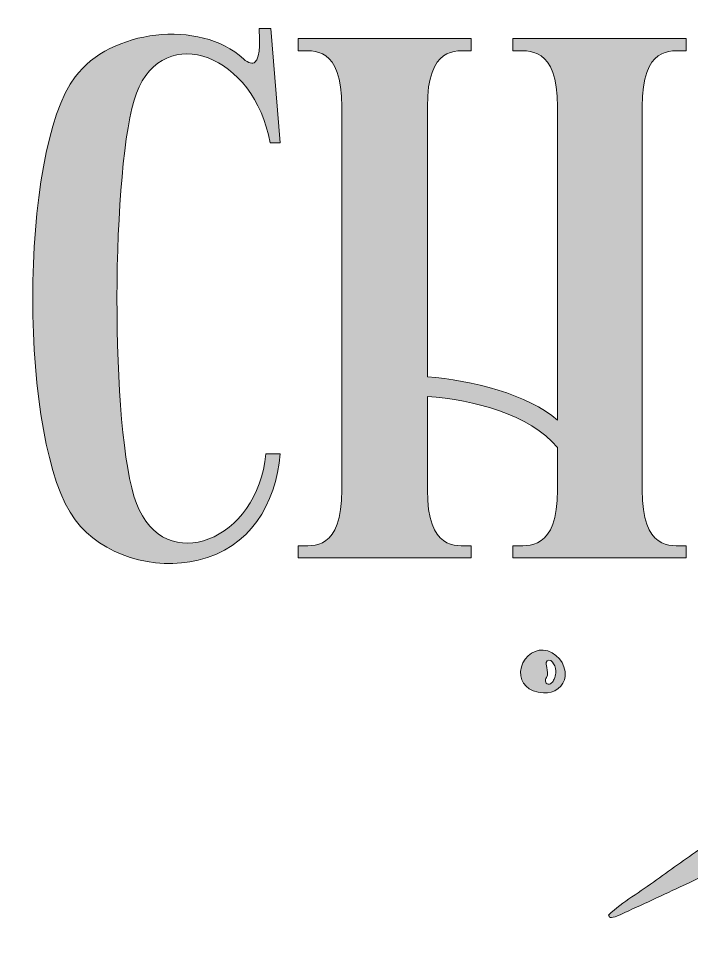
# Model space of a CAD drawing. Header units: inches. Extents: x 29 to 1051, y -1025 to -55.
# Drawn here: x 44.7 to 251, y -918.1 to -634.5 of the extents above; entities that cross this region are included whole.
import ezdxf

# ---------------------------------------------------------------- set-up
doc = ezdxf.new("R2010")
doc.units = ezdxf.units.IN
doc.header["$MEASUREMENT"] = 0
doc.layers.add('Layer 1', color=7, linetype='Continuous')

# ---------------------------------------------------------------- blocks, each defined once
blk = doc.blocks.new('block 2')
at = {"layer": 'Layer 1', "true_color": 0x71020c}
h = blk.add_hatch(color=16, dxfattribs=at)
h.dxf.hatch_style = 2
edge = h.paths.add_edge_path()
edge.add_spline(control_points=[(121.79, -672.59), (121.79, -672.59), (124.88, -672.59), (124.88, -672.59), (124.88, -672.59), (122.01, -637.57), (122.01, -637.57), (122.01, -637.57), (118.49, -637.57), (118.49, -637.57), (118.49, -639.77), (119.15, -646.38), (117.17, -647.92), (116.51, -648.36), (115.18, -648.36), (113.64, -646.82), (100.21, -634.48), (72.68, -638.01), (62.11, -652.32), (44.71, -675.23), (44.71, -765.31), (62.11, -788.21), (70.26, -799.22), (86.33, -803.85), (99.77, -800.55), (115.62, -796.8), (123.55, -783.59), (124.88, -767.95), (124.88, -767.95), (120.47, -767.95), (120.47, -767.95), (118.27, -794.6), (89.42, -805.83), (80.83, -783.15), (72.68, -761.34), (73.12, -678.75), (80.83, -657.39), (89.42, -635.14), (117.17, -645.71), (121.79, -672.59)], knot_values=[0, 0, 0, 0, 1, 1, 1, 2, 2, 2, 3, 3, 3, 4, 4, 4, 5, 5, 5, 6, 6, 6, 7, 7, 7, 8, 8, 8, 9, 9, 9, 10, 10, 10, 11, 11, 11, 12, 12, 12, 13, 13, 13, 13], degree=3, periodic=1)
h = blk.add_hatch(color=16, dxfattribs=at)
h.dxf.hatch_style = 2
edge = h.paths.add_edge_path()
edge.add_spline(control_points=[(196.24, -796.14), (196.24, -796.14), (196.24, -799.89), (196.24, -799.89), (214.08, -799.89), (231.7, -799.89), (249.32, -799.89), (249.32, -799.89), (249.32, -796.14), (249.32, -796.14), (244.47, -796.14), (235.88, -797.68), (235.88, -778.96), (235.88, -739.76), (235.88, -700.78), (235.88, -661.57), (235.88, -642.85), (244.47, -644.39), (249.32, -644.39), (249.32, -644.39), (249.32, -640.65), (249.32, -640.65), (231.7, -640.65), (214.08, -640.65), (196.24, -640.65), (196.24, -640.65), (196.24, -644.39), (196.24, -644.39), (201.09, -644.39), (209.9, -642.85), (209.9, -661.57), (209.9, -661.57), (209.9, -757.6), (209.9, -757.6), (201.09, -749.89), (183.46, -745.26), (170.03, -744.38), (170.03, -744.38), (170.03, -661.57), (170.03, -661.57), (170.03, -642.85), (178.62, -644.39), (183.46, -644.39), (183.46, -644.39), (183.46, -640.65), (183.46, -640.65), (165.85, -640.65), (148.01, -640.65), (130.39, -640.65), (130.39, -640.65), (130.39, -644.39), (130.39, -644.39), (135.23, -644.39), (143.82, -642.85), (143.82, -661.57), (143.82, -700.78), (143.82, -739.76), (143.82, -778.96), (143.82, -797.68), (135.23, -796.14), (130.39, -796.14), (130.39, -796.14), (130.39, -799.89), (130.39, -799.89), (148.01, -799.89), (165.85, -799.89), (183.46, -799.89), (183.46, -799.89), (183.46, -796.14), (183.46, -796.14), (178.62, -796.14), (170.03, -797.68), (170.03, -778.96), (170.03, -778.96), (170.03, -750.33), (170.03, -750.33), (184.35, -751.43), (201.31, -755.84), (209.9, -765.97), (209.9, -765.97), (209.9, -778.96), (209.9, -778.96), (209.9, -797.68), (201.09, -796.14), (196.24, -796.14)], knot_values=[0, 0, 0, 0, 1, 1, 1, 2, 2, 2, 3, 3, 3, 4, 4, 4, 5, 5, 5, 6, 6, 6, 7, 7, 7, 8, 8, 8, 9, 9, 9, 10, 10, 10, 11, 11, 11, 12, 12, 12, 13, 13, 13, 14, 14, 14, 15, 15, 15, 16, 16, 16, 17, 17, 17, 18, 18, 18, 19, 19, 19, 20, 20, 20, 21, 21, 21, 22, 22, 22, 23, 23, 23, 24, 24, 24, 25, 25, 25, 26, 26, 26, 27, 27, 27, 28, 28, 28, 28], degree=3, periodic=1)
h = blk.add_hatch(color=16, dxfattribs=at)
h.dxf.hatch_style = 2
edge = h.paths.add_edge_path()
edge.add_spline(control_points=[(205.48, -828.13), (202.18, -827.85), (198.87, -830.99), (198.61, -834.66), (198.34, -838.42), (200.94, -840.9), (205.57, -841.28), (208.88, -841.55), (212.01, -839.17), (212.25, -836.2), (212.57, -832.21), (209.43, -828.47), (205.48, -828.13)], knot_values=[0, 0, 0, 0, 1, 1, 1, 2, 2, 2, 3, 3, 3, 4, 4, 4, 4], degree=3, periodic=1)
edge = h.paths.add_edge_path()
edge.add_spline(control_points=[(208.86, -837.02), (208.65, -837.43), (208.44, -837.85), (208.11, -838.18), (207.24, -839.05), (205.95, -838.47), (206.22, -837.19), (206.27, -836.96), (206.41, -836.75), (206.53, -836.55), (207.09, -835.55), (206.82, -834.53), (206.61, -833.48), (206.5, -832.9), (206.26, -831.97), (206.69, -831.47), (207.35, -830.69), (208.39, -831.67), (208.72, -832.3), (209.21, -833.22), (209.44, -834.22), (209.37, -835.21), (209.32, -835.82), (209.16, -836.43), (208.86, -837.02)], knot_values=[0, 0, 0, 0, 1, 1, 1, 2, 2, 2, 3, 3, 3, 4, 4, 4, 5, 5, 5, 6, 6, 6, 7, 7, 7, 8, 8, 8, 8], degree=3, periodic=1)
h = blk.add_hatch(color=16, dxfattribs=at)
h.dxf.hatch_style = 2
edge = h.paths.add_edge_path()
edge.add_spline(control_points=[(320.62, -853.6), (314.69, -856.04), (308.79, -858.57), (302.88, -861.07), (298.76, -862.82), (294.64, -864.59), (290.51, -866.31), (289.54, -866.72), (288.51, -866.97), (287.19, -867.39), (287.18, -860.82), (287.85, -854.53), (287.4, -848.18), (285.2, -850.36), (284.75, -853.23), (283.69, -855.81), (282.59, -858.47), (281.64, -861.19), (280.39, -864.52), (272.98, -854.6), (265.95, -845.19), (258.92, -835.77), (258.64, -835.93), (258.37, -836.1), (258.09, -836.26), (262.79, -847.33), (267.49, -858.39), (272.35, -869.83), (266.96, -869.83), (262.2, -867.92), (257.29, -867.96), (257.19, -868.27), (257.09, -868.58), (256.99, -868.89), (261.33, -871.59), (265.67, -874.29), (270.45, -877.26), (265.05, -881.07), (260.04, -884.59), (255.04, -888.12), (250.09, -891.61), (245.07, -895), (240.21, -898.62), (235.36, -902.24), (229.99, -905.23), (225.54, -909.37), (225.66, -909.63), (225.79, -909.89), (225.91, -910.15), (226.63, -910.03), (227.42, -910.05), (228.07, -909.75), (234.57, -906.78), (241.05, -903.77), (247.52, -900.74), (255.96, -896.79), (264.39, -892.81), (272.84, -888.86), (273.82, -888.41), (274.87, -888.11), (276.03, -887.68), (276.94, -892.23), (276.05, -896.86), (277.21, -901.21), (277.53, -901.27), (277.86, -901.32), (278.18, -901.38), (279.93, -897.39), (281.68, -893.4), (283.63, -888.96), (291.12, -898.98), (298.26, -908.54), (305.41, -918.09), (305.66, -917.96), (305.91, -917.83), (306.16, -917.69), (304.48, -912.19), (301.73, -907.09), (299.54, -901.79), (297.3, -896.36), (294.91, -891.01), (292.32, -885.02), (298.74, -886.1), (304.4, -887.06), (310.67, -888.13), (309.17, -885.52), (306.88, -885.18), (305.16, -884.09), (303.32, -882.94), (301.33, -882.01), (299.41, -880.97), (297.51, -879.93), (295.61, -878.88), (293.19, -877.54), (303.45, -869.08), (314.2, -861.85), (324.46, -853.33), (322.68, -852.39), (321.61, -853.19), (320.62, -853.6)], knot_values=[0, 0, 0, 0, 1, 1, 1, 2, 2, 2, 3, 3, 3, 4, 4, 4, 5, 5, 5, 6, 6, 6, 7, 7, 7, 8, 8, 8, 9, 9, 9, 10, 10, 10, 11, 11, 11, 12, 12, 12, 13, 13, 13, 14, 14, 14, 15, 15, 15, 16, 16, 16, 17, 17, 17, 18, 18, 18, 19, 19, 19, 20, 20, 20, 21, 21, 21, 22, 22, 22, 23, 23, 23, 24, 24, 24, 25, 25, 25, 26, 26, 26, 27, 27, 27, 28, 28, 28, 29, 29, 29, 30, 30, 30, 31, 31, 31, 32, 32, 32, 33, 33, 33, 33], degree=3, periodic=1)
at = {"layer": 'Layer 1', "lineweight": 0}
for points, knots in [([(121.79, -672.59), (121.79, -672.59), (124.88, -672.59), (124.88, -672.59), (124.88, -672.59), (122.01, -637.57), (122.01, -637.57), (122.01, -637.57), (118.49, -637.57), (118.49, -637.57), (118.49, -639.77), (119.15, -646.38), (117.17, -647.92), (116.51, -648.36), (115.18, -648.36), (113.64, -646.82), (100.21, -634.48), (72.68, -638.01), (62.11, -652.32), (44.71, -675.23), (44.71, -765.31), (62.11, -788.21), (70.26, -799.22), (86.33, -803.85), (99.77, -800.55), (115.62, -796.8), (123.55, -783.59), (124.88, -767.95), (124.88, -767.95), (120.47, -767.95), (120.47, -767.95), (118.27, -794.6), (89.42, -805.83), (80.83, -783.15), (72.68, -761.34), (73.12, -678.75), (80.83, -657.39), (89.42, -635.14), (117.17, -645.71), (121.79, -672.59)], [0, 0, 0, 0, 1, 1, 1, 2, 2, 2, 3, 3, 3, 4, 4, 4, 5, 5, 5, 6, 6, 6, 7, 7, 7, 8, 8, 8, 9, 9, 9, 10, 10, 10, 11, 11, 11, 12, 12, 12, 13, 13, 13, 13]), ([(196.24, -796.14), (196.24, -796.14), (196.24, -799.89), (196.24, -799.89), (214.08, -799.89), (231.7, -799.89), (249.32, -799.89), (249.32, -799.89), (249.32, -796.14), (249.32, -796.14), (244.47, -796.14), (235.88, -797.68), (235.88, -778.96), (235.88, -739.76), (235.88, -700.78), (235.88, -661.57), (235.88, -642.85), (244.47, -644.39), (249.32, -644.39), (249.32, -644.39), (249.32, -640.65), (249.32, -640.65), (231.7, -640.65), (214.08, -640.65), (196.24, -640.65), (196.24, -640.65), (196.24, -644.39), (196.24, -644.39), (201.09, -644.39), (209.9, -642.85), (209.9, -661.57), (209.9, -661.57), (209.9, -757.6), (209.9, -757.6), (201.09, -749.89), (183.46, -745.26), (170.03, -744.38), (170.03, -744.38), (170.03, -661.57), (170.03, -661.57), (170.03, -642.85), (178.62, -644.39), (183.46, -644.39), (183.46, -644.39), (183.46, -640.65), (183.46, -640.65), (165.85, -640.65), (148.01, -640.65), (130.39, -640.65), (130.39, -640.65), (130.39, -644.39), (130.39, -644.39), (135.23, -644.39), (143.82, -642.85), (143.82, -661.57), (143.82, -700.78), (143.82, -739.76), (143.82, -778.96), (143.82, -797.68), (135.23, -796.14), (130.39, -796.14), (130.39, -796.14), (130.39, -799.89), (130.39, -799.89), (148.01, -799.89), (165.85, -799.89), (183.46, -799.89), (183.46, -799.89), (183.46, -796.14), (183.46, -796.14), (178.62, -796.14), (170.03, -797.68), (170.03, -778.96), (170.03, -778.96), (170.03, -750.33), (170.03, -750.33), (184.35, -751.43), (201.31, -755.84), (209.9, -765.97), (209.9, -765.97), (209.9, -778.96), (209.9, -778.96), (209.9, -797.68), (201.09, -796.14), (196.24, -796.14)], [0, 0, 0, 0, 1, 1, 1, 2, 2, 2, 3, 3, 3, 4, 4, 4, 5, 5, 5, 6, 6, 6, 7, 7, 7, 8, 8, 8, 9, 9, 9, 10, 10, 10, 11, 11, 11, 12, 12, 12, 13, 13, 13, 14, 14, 14, 15, 15, 15, 16, 16, 16, 17, 17, 17, 18, 18, 18, 19, 19, 19, 20, 20, 20, 21, 21, 21, 22, 22, 22, 23, 23, 23, 24, 24, 24, 25, 25, 25, 26, 26, 26, 27, 27, 27, 28, 28, 28, 28]), ([(205.48, -828.13), (202.18, -827.85), (198.87, -830.99), (198.61, -834.66), (198.34, -838.42), (200.94, -840.9), (205.57, -841.28), (208.88, -841.55), (212.01, -839.17), (212.25, -836.2), (212.57, -832.21), (209.43, -828.47), (205.48, -828.13)], [0, 0, 0, 0, 1, 1, 1, 2, 2, 2, 3, 3, 3, 4, 4, 4, 4]), ([(208.86, -837.02), (208.65, -837.43), (208.44, -837.85), (208.11, -838.18), (207.24, -839.05), (205.95, -838.47), (206.22, -837.19), (206.27, -836.96), (206.41, -836.75), (206.53, -836.55), (207.09, -835.55), (206.82, -834.53), (206.61, -833.48), (206.5, -832.9), (206.26, -831.97), (206.69, -831.47), (207.35, -830.69), (208.39, -831.67), (208.72, -832.3), (209.21, -833.22), (209.44, -834.22), (209.37, -835.21), (209.32, -835.82), (209.16, -836.43), (208.86, -837.02)], [0, 0, 0, 0, 1, 1, 1, 2, 2, 2, 3, 3, 3, 4, 4, 4, 5, 5, 5, 6, 6, 6, 7, 7, 7, 8, 8, 8, 8]), ([(320.62, -853.6), (314.69, -856.04), (308.79, -858.57), (302.88, -861.07), (298.76, -862.82), (294.64, -864.59), (290.51, -866.31), (289.54, -866.72), (288.51, -866.97), (287.19, -867.39), (287.18, -860.82), (287.85, -854.53), (287.4, -848.18), (285.2, -850.36), (284.75, -853.23), (283.69, -855.81), (282.59, -858.47), (281.64, -861.19), (280.39, -864.52), (272.98, -854.6), (265.95, -845.19), (258.92, -835.77), (258.64, -835.93), (258.37, -836.1), (258.09, -836.26), (262.79, -847.33), (267.49, -858.39), (272.35, -869.83), (266.96, -869.83), (262.2, -867.92), (257.29, -867.96), (257.19, -868.27), (257.09, -868.58), (256.99, -868.89), (261.33, -871.59), (265.67, -874.29), (270.45, -877.26), (265.05, -881.07), (260.04, -884.59), (255.04, -888.12), (250.09, -891.61), (245.07, -895), (240.21, -898.62), (235.36, -902.24), (229.99, -905.23), (225.54, -909.37), (225.66, -909.63), (225.79, -909.89), (225.91, -910.15), (226.63, -910.03), (227.42, -910.05), (228.07, -909.75), (234.57, -906.78), (241.05, -903.77), (247.52, -900.74), (255.96, -896.79), (264.39, -892.81), (272.84, -888.86), (273.82, -888.41), (274.87, -888.11), (276.03, -887.68), (276.94, -892.23), (276.05, -896.86), (277.21, -901.21), (277.53, -901.27), (277.86, -901.32), (278.18, -901.38), (279.93, -897.39), (281.68, -893.4), (283.63, -888.96), (291.12, -898.98), (298.26, -908.54), (305.41, -918.09), (305.66, -917.96), (305.91, -917.83), (306.16, -917.69), (304.48, -912.19), (301.73, -907.09), (299.54, -901.79), (297.3, -896.36), (294.91, -891.01), (292.32, -885.02), (298.74, -886.1), (304.4, -887.06), (310.67, -888.13), (309.17, -885.52), (306.88, -885.18), (305.16, -884.09), (303.32, -882.94), (301.33, -882.01), (299.41, -880.97), (297.51, -879.93), (295.61, -878.88), (293.19, -877.54), (303.45, -869.08), (314.2, -861.85), (324.46, -853.33), (322.68, -852.39), (321.61, -853.19), (320.62, -853.6)], [0, 0, 0, 0, 1, 1, 1, 2, 2, 2, 3, 3, 3, 4, 4, 4, 5, 5, 5, 6, 6, 6, 7, 7, 7, 8, 8, 8, 9, 9, 9, 10, 10, 10, 11, 11, 11, 12, 12, 12, 13, 13, 13, 14, 14, 14, 15, 15, 15, 16, 16, 16, 17, 17, 17, 18, 18, 18, 19, 19, 19, 20, 20, 20, 21, 21, 21, 22, 22, 22, 23, 23, 23, 24, 24, 24, 25, 25, 25, 26, 26, 26, 27, 27, 27, 28, 28, 28, 29, 29, 29, 30, 30, 30, 31, 31, 31, 32, 32, 32, 33, 33, 33, 33])]:
    blk.add_open_spline(points, degree=3, knots=knots, dxfattribs=at)

msp = doc.modelspace()

# ---------------------------------------------------------------- block references
at = {"layer": 'Layer 1'}
msp.add_blockref('block 2', (0, 0), dxfattribs=at)

doc.saveas('drawing.dxf')
